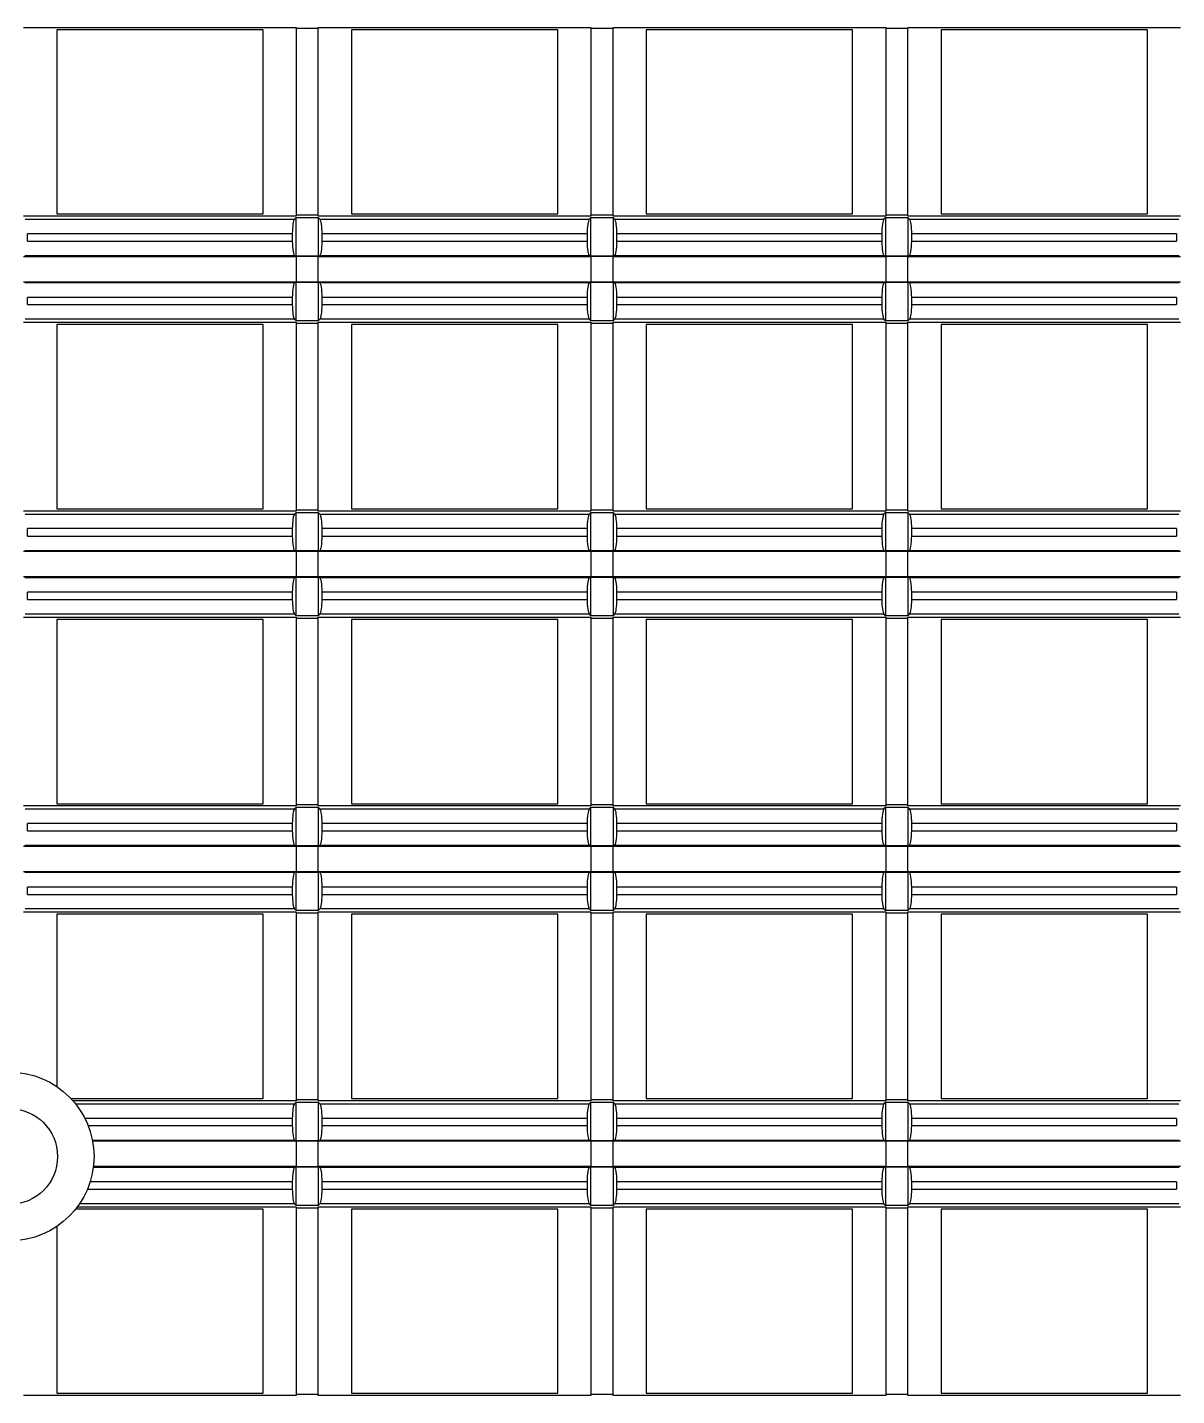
# Model space of a CAD drawing. Header units: inches. Extents: x 0 to 653, y 0 to 346.
# Drawn here: x 36.13 to 51.72, y 224.1 to 242.66 of the extents above; entities that cross this region are included whole.
import ezdxf

# ---------------------------------------------------------------- set-up
doc = ezdxf.new("R2010")
doc.units = ezdxf.units.IN
doc.header["$LTSCALE"] = 35.925693
doc.header["$MEASUREMENT"] = 0
doc.layers.get('0').update_dxf_attribs({"linetype": 'CONTINUOUS'})
doc.layers.add('2', color=7, linetype='CONTINUOUS')
doc.layers.add('71', color=7, linetype='CONTINUOUS')

msp = doc.modelspace()

# ---------------------------------------------------------------- linework, layer by layer
at = {"color": 3, "linetype": 'Continuous'}
msp.add_circle((35.885, 227.344), 0.65, dxfattribs=at)
at = {"layer": '2', "color": 132, "linetype": 'Continuous', "true_color": 0x00cccc}
for p, q in [((36.073, 242.663), (39.773, 242.663)), ((36.523, 242.631), (36.523, 240.131)), ((39.323, 242.631), (36.523, 242.631)), ((39.323, 240.131), (39.323, 242.631)), ((39.773, 242.663), (39.773, 240.1)), ((40.073, 242.645), (39.773, 242.645)), ((40.073, 240.1), (40.073, 242.663)), ((40.073, 242.663), (43.773, 242.663)), ((40.523, 242.631), (40.523, 240.131)), ((43.323, 242.631), (40.523, 242.631)), ((43.323, 240.131), (43.323, 242.631)), ((43.773, 242.663), (43.773, 240.1)), ((44.073, 242.645), (43.773, 242.645)), ((44.073, 240.1), (44.073, 242.663)), ((44.073, 242.663), (47.773, 242.663)), ((44.523, 242.631), (44.523, 240.131)), ((47.323, 242.631), (44.523, 242.631)), ((47.323, 240.131), (47.323, 242.631)), ((47.773, 242.663), (47.773, 240.1)), ((48.073, 242.645), (47.773, 242.645)), ((48.073, 240.1), (48.073, 242.663)), ((48.073, 242.663), (51.773, 242.663)), ((48.523, 242.631), (48.523, 240.131)), ((51.323, 242.631), (48.523, 242.631)), ((51.323, 240.131), (51.323, 242.631)), ((39.773, 240.1), (36.073, 240.1)), ((36.096, 240.059), (39.749, 240.059)), ((36.523, 240.131), (39.323, 240.131)), ((39.773, 240.082), (39.749, 240.059)), ((39.773, 240.118), (40.073, 240.118)), ((39.773, 239.559), (39.773, 240.082)), ((39.773, 240.082), (40.073, 240.082)), ((43.773, 240.1), (40.073, 240.1)), ((40.073, 240.082), (40.073, 239.559)), ((40.096, 240.059), (40.073, 240.082)), ((40.096, 240.059), (43.749, 240.059)), ((40.523, 240.131), (43.323, 240.131)), ((43.773, 240.082), (43.749, 240.059)), ((43.773, 240.118), (44.073, 240.118)), ((43.773, 239.559), (43.773, 240.082)), ((43.773, 240.082), (44.073, 240.082)), ((47.773, 240.1), (44.073, 240.1)), ((44.073, 240.082), (44.073, 239.559)), ((44.096, 240.059), (44.073, 240.082)), ((44.096, 240.059), (47.749, 240.059)), ((44.523, 240.131), (47.323, 240.131)), ((47.773, 240.082), (47.749, 240.059)), ((47.773, 240.118), (48.073, 240.118)), ((47.773, 239.559), (47.773, 240.082)), ((47.773, 240.082), (48.073, 240.082)), ((51.773, 240.1), (48.073, 240.1)), ((48.073, 240.082), (48.073, 239.559)), ((48.096, 240.059), (48.073, 240.082)), ((48.096, 240.059), (51.749, 240.059)), ((48.523, 240.131), (51.323, 240.131)), ((36.125, 239.762), (36.125, 239.862)), ((39.72, 239.862), (36.125, 239.862)), ((39.72, 239.862), (39.72, 239.762)), ((40.125, 239.762), (40.125, 239.862)), ((43.72, 239.862), (40.125, 239.862)), ((43.72, 239.862), (43.72, 239.762)), ((44.125, 239.762), (44.125, 239.862)), ((47.72, 239.862), (44.125, 239.862)), ((47.72, 239.862), (47.72, 239.762)), ((48.125, 239.762), (48.125, 239.862)), ((51.72, 239.862), (48.125, 239.862)), ((51.72, 239.862), (51.72, 239.762)), ((36.125, 239.762), (39.72, 239.762)), ((40.125, 239.762), (43.72, 239.762)), ((44.125, 239.762), (47.72, 239.762)), ((48.125, 239.762), (51.72, 239.762)), ((36.073, 239.555), (39.773, 239.555)), ((39.754, 239.562), (36.091, 239.562)), ((39.754, 239.562), (39.773, 239.559)), ((40.073, 239.559), (39.773, 239.559)), ((39.773, 239.555), (39.773, 239.207)), ((40.073, 239.552), (39.773, 239.552)), ((40.073, 239.559), (40.091, 239.562)), ((40.073, 239.207), (40.073, 239.555)), ((40.073, 239.555), (43.773, 239.555)), ((43.754, 239.562), (40.091, 239.562)), ((43.754, 239.562), (43.773, 239.559)), ((44.073, 239.559), (43.773, 239.559)), ((43.773, 239.555), (43.773, 239.207)), ((44.073, 239.552), (43.773, 239.552)), ((44.073, 239.559), (44.091, 239.562)), ((44.073, 239.207), (44.073, 239.555)), ((44.073, 239.555), (47.773, 239.555)), ((47.754, 239.562), (44.091, 239.562)), ((47.754, 239.562), (47.773, 239.559)), ((48.073, 239.559), (47.773, 239.559)), ((47.773, 239.555), (47.773, 239.207)), ((48.073, 239.552), (47.773, 239.552)), ((48.073, 239.559), (48.091, 239.562)), ((48.073, 239.207), (48.073, 239.555)), ((48.073, 239.555), (51.773, 239.555)), ((51.754, 239.562), (48.091, 239.562)), ((39.773, 239.207), (36.073, 239.207)), ((36.091, 239.2), (39.754, 239.2)), ((39.773, 239.204), (39.754, 239.2)), ((39.773, 239.211), (40.073, 239.211)), ((39.773, 238.68), (39.773, 239.204)), ((39.773, 239.204), (40.073, 239.204)), ((43.773, 239.207), (40.073, 239.207)), ((40.073, 239.204), (40.073, 238.68)), ((40.091, 239.2), (40.073, 239.204)), ((40.091, 239.2), (43.754, 239.2)), ((43.773, 239.204), (43.754, 239.2)), ((43.773, 239.211), (44.073, 239.211)), ((43.773, 238.68), (43.773, 239.204)), ((43.773, 239.204), (44.073, 239.204)), ((47.773, 239.207), (44.073, 239.207)), ((44.073, 239.204), (44.073, 238.68)), ((44.091, 239.2), (44.073, 239.204)), ((44.091, 239.2), (47.754, 239.2)), ((47.773, 239.204), (47.754, 239.2)), ((47.773, 239.211), (48.073, 239.211)), ((47.773, 238.68), (47.773, 239.204)), ((47.773, 239.204), (48.073, 239.204)), ((51.773, 239.207), (48.073, 239.207)), ((48.073, 239.204), (48.073, 238.68)), ((48.091, 239.2), (48.073, 239.204)), ((48.091, 239.2), (51.754, 239.2)), ((36.125, 238.901), (36.125, 239)), ((39.72, 239), (36.125, 239)), ((36.125, 238.901), (39.72, 238.901)), ((39.72, 239), (39.72, 238.901)), ((40.125, 238.901), (40.125, 239)), ((43.72, 239), (40.125, 239)), ((40.125, 238.901), (43.72, 238.901)), ((43.72, 239), (43.72, 238.901)), ((44.125, 238.901), (44.125, 239)), ((47.72, 239), (44.125, 239)), ((44.125, 238.901), (47.72, 238.901)), ((47.72, 239), (47.72, 238.901)), ((48.125, 238.901), (48.125, 239)), ((51.72, 239), (48.125, 239)), ((48.125, 238.901), (51.72, 238.901)), ((51.72, 239), (51.72, 238.901)), ((36.073, 238.663), (39.773, 238.663)), ((39.749, 238.704), (36.096, 238.704)), ((36.523, 238.631), (36.523, 236.131)), ((39.323, 238.631), (36.523, 238.631)), ((39.323, 236.131), (39.323, 238.631)), ((39.749, 238.704), (39.773, 238.68)), ((40.073, 238.68), (39.773, 238.68)), ((39.773, 238.663), (39.773, 236.1)), ((40.073, 238.645), (39.773, 238.645)), ((40.073, 238.68), (40.096, 238.704)), ((40.073, 236.1), (40.073, 238.663)), ((40.073, 238.663), (43.773, 238.663)), ((43.749, 238.704), (40.096, 238.704)), ((40.523, 238.631), (40.523, 236.131)), ((43.323, 238.631), (40.523, 238.631)), ((43.323, 236.131), (43.323, 238.631)), ((43.749, 238.704), (43.773, 238.68)), ((44.073, 238.68), (43.773, 238.68)), ((43.773, 238.663), (43.773, 236.1)), ((44.073, 238.645), (43.773, 238.645)), ((44.073, 238.68), (44.096, 238.704)), ((44.073, 236.1), (44.073, 238.663)), ((44.073, 238.663), (47.773, 238.663)), ((47.749, 238.704), (44.096, 238.704)), ((44.523, 238.631), (44.523, 236.131)), ((47.323, 238.631), (44.523, 238.631)), ((47.323, 236.131), (47.323, 238.631)), ((47.749, 238.704), (47.773, 238.68)), ((48.073, 238.68), (47.773, 238.68)), ((47.773, 238.663), (47.773, 236.1)), ((48.073, 238.645), (47.773, 238.645)), ((48.073, 238.68), (48.096, 238.704)), ((48.073, 236.1), (48.073, 238.663)), ((48.073, 238.663), (51.773, 238.663)), ((51.749, 238.704), (48.096, 238.704)), ((48.523, 238.631), (48.523, 236.131)), ((51.323, 238.631), (48.523, 238.631)), ((51.323, 236.131), (51.323, 238.631)), ((36.523, 236.131), (39.323, 236.131)), ((39.773, 236.118), (40.073, 236.118)), ((40.523, 236.131), (43.323, 236.131)), ((43.773, 236.118), (44.073, 236.118)), ((44.523, 236.131), (47.323, 236.131)), ((47.773, 236.118), (48.073, 236.118)), ((48.523, 236.131), (51.323, 236.131)), ((39.773, 236.1), (36.073, 236.1)), ((36.096, 236.059), (39.749, 236.059)), ((39.773, 236.082), (39.749, 236.059)), ((39.773, 235.559), (39.773, 236.082)), ((39.773, 236.082), (40.073, 236.082)), ((43.773, 236.1), (40.073, 236.1)), ((40.073, 236.082), (40.073, 235.559)), ((40.096, 236.059), (40.073, 236.082)), ((40.096, 236.059), (43.749, 236.059)), ((43.773, 236.082), (43.749, 236.059)), ((43.773, 235.559), (43.773, 236.082)), ((43.773, 236.082), (44.073, 236.082)), ((47.773, 236.1), (44.073, 236.1)), ((44.073, 236.082), (44.073, 235.559)), ((44.096, 236.059), (44.073, 236.082)), ((44.096, 236.059), (47.749, 236.059)), ((47.773, 236.082), (47.749, 236.059)), ((47.773, 235.559), (47.773, 236.082)), ((47.773, 236.082), (48.073, 236.082)), ((51.773, 236.1), (48.073, 236.1)), ((48.073, 236.082), (48.073, 235.559)), ((48.096, 236.059), (48.073, 236.082)), ((48.096, 236.059), (51.749, 236.059)), ((36.125, 235.762), (36.125, 235.862)), ((39.72, 235.862), (36.125, 235.862)), ((36.125, 235.762), (39.72, 235.762)), ((39.72, 235.862), (39.72, 235.762)), ((40.125, 235.762), (40.125, 235.862)), ((43.72, 235.862), (40.125, 235.862)), ((40.125, 235.762), (43.72, 235.762)), ((43.72, 235.862), (43.72, 235.762)), ((44.125, 235.762), (44.125, 235.862)), ((47.72, 235.862), (44.125, 235.862)), ((44.125, 235.762), (47.72, 235.762)), ((47.72, 235.862), (47.72, 235.762)), ((48.125, 235.762), (48.125, 235.862)), ((51.72, 235.862), (48.125, 235.862)), ((48.125, 235.762), (51.72, 235.762)), ((51.72, 235.862), (51.72, 235.762)), ((39.754, 235.563), (36.091, 235.563)), ((39.754, 235.563), (39.773, 235.559)), ((40.073, 235.559), (39.773, 235.559)), ((40.073, 235.559), (40.091, 235.563)), ((43.754, 235.563), (40.091, 235.563)), ((43.754, 235.563), (43.773, 235.559)), ((44.073, 235.559), (43.773, 235.559)), ((44.073, 235.559), (44.091, 235.563)), ((47.754, 235.563), (44.091, 235.563)), ((47.754, 235.563), (47.773, 235.559)), ((48.073, 235.559), (47.773, 235.559)), ((48.073, 235.559), (48.091, 235.563)), ((51.754, 235.563), (48.091, 235.563)), ((36.073, 235.555), (39.773, 235.555)), ((39.773, 235.555), (39.773, 235.207)), ((40.073, 235.552), (39.773, 235.552)), ((40.073, 235.207), (40.073, 235.555)), ((40.073, 235.555), (43.773, 235.555)), ((43.773, 235.555), (43.773, 235.207)), ((44.073, 235.552), (43.773, 235.552)), ((44.073, 235.207), (44.073, 235.555)), ((44.073, 235.555), (47.773, 235.555)), ((47.773, 235.555), (47.773, 235.207)), ((48.073, 235.552), (47.773, 235.552)), ((48.073, 235.207), (48.073, 235.555)), ((48.073, 235.555), (51.773, 235.555)), ((39.773, 235.207), (36.073, 235.207)), ((36.091, 235.2), (39.754, 235.2)), ((39.773, 235.204), (39.754, 235.2)), ((39.773, 235.211), (40.073, 235.211)), ((39.773, 234.68), (39.773, 235.204)), ((39.773, 235.204), (40.073, 235.204)), ((43.773, 235.207), (40.073, 235.207)), ((40.073, 235.204), (40.073, 234.68)), ((40.091, 235.2), (40.073, 235.204)), ((40.091, 235.2), (43.754, 235.2)), ((43.773, 235.204), (43.754, 235.2)), ((43.773, 235.211), (44.073, 235.211)), ((43.773, 234.68), (43.773, 235.204)), ((43.773, 235.204), (44.073, 235.204)), ((47.773, 235.207), (44.073, 235.207)), ((44.073, 235.204), (44.073, 234.68)), ((44.091, 235.2), (44.073, 235.204)), ((44.091, 235.2), (47.754, 235.2)), ((47.773, 235.204), (47.754, 235.2)), ((47.773, 235.211), (48.073, 235.211)), ((47.773, 234.68), (47.773, 235.204)), ((47.773, 235.204), (48.073, 235.204)), ((51.773, 235.207), (48.073, 235.207)), ((48.073, 235.204), (48.073, 234.68)), ((48.091, 235.2), (48.073, 235.204)), ((48.091, 235.2), (51.754, 235.2)), ((36.125, 234.901), (36.125, 235)), ((39.72, 235), (36.125, 235)), ((39.72, 235), (39.72, 234.901)), ((40.125, 234.901), (40.125, 235)), ((43.72, 235), (40.125, 235)), ((43.72, 235), (43.72, 234.901)), ((44.125, 234.901), (44.125, 235)), ((47.72, 235), (44.125, 235)), ((47.72, 235), (47.72, 234.901)), ((48.125, 234.901), (48.125, 235)), ((51.72, 235), (48.125, 235)), ((51.72, 235), (51.72, 234.901)), ((36.125, 234.901), (39.72, 234.901)), ((40.125, 234.901), (43.72, 234.901)), ((44.125, 234.901), (47.72, 234.901)), ((48.125, 234.901), (51.72, 234.901)), ((36.073, 234.663), (39.773, 234.663)), ((39.749, 234.704), (36.096, 234.704)), ((36.523, 234.631), (36.523, 232.131)), ((39.323, 234.631), (36.523, 234.631)), ((39.323, 232.131), (39.323, 234.631)), ((39.749, 234.704), (39.773, 234.68)), ((40.073, 234.68), (39.773, 234.68)), ((39.773, 234.663), (39.773, 232.1)), ((40.073, 234.645), (39.773, 234.645)), ((40.073, 234.68), (40.096, 234.704)), ((40.073, 232.1), (40.073, 234.663)), ((40.073, 234.663), (43.773, 234.663)), ((43.749, 234.704), (40.096, 234.704)), ((40.523, 234.631), (40.523, 232.131)), ((43.323, 234.631), (40.523, 234.631)), ((43.323, 232.131), (43.323, 234.631)), ((43.749, 234.704), (43.773, 234.68)), ((44.073, 234.68), (43.773, 234.68)), ((43.773, 234.663), (43.773, 232.1)), ((44.073, 234.645), (43.773, 234.645)), ((44.073, 234.68), (44.096, 234.704)), ((44.073, 232.1), (44.073, 234.663)), ((44.073, 234.663), (47.773, 234.663)), ((47.749, 234.704), (44.096, 234.704)), ((44.523, 234.631), (44.523, 232.131)), ((47.323, 234.631), (44.523, 234.631)), ((47.323, 232.131), (47.323, 234.631)), ((47.749, 234.704), (47.773, 234.68)), ((48.073, 234.68), (47.773, 234.68)), ((47.773, 234.663), (47.773, 232.1)), ((48.073, 234.645), (47.773, 234.645)), ((48.073, 234.68), (48.096, 234.704)), ((48.073, 232.1), (48.073, 234.663)), ((48.073, 234.663), (51.773, 234.663)), ((51.749, 234.704), (48.096, 234.704)), ((48.523, 234.631), (48.523, 232.131)), ((51.323, 234.631), (48.523, 234.631)), ((51.323, 232.131), (51.323, 234.631)), ((39.773, 232.1), (36.073, 232.1)), ((36.096, 232.059), (39.749, 232.059)), ((36.523, 232.131), (39.323, 232.131)), ((39.773, 232.083), (39.749, 232.059)), ((39.773, 232.118), (40.073, 232.118)), ((39.773, 231.559), (39.773, 232.083)), ((39.773, 232.083), (40.073, 232.083)), ((43.773, 232.1), (40.073, 232.1)), ((40.073, 232.083), (40.073, 231.559)), ((40.096, 232.059), (40.073, 232.083)), ((40.096, 232.059), (43.749, 232.059)), ((40.523, 232.131), (43.323, 232.131)), ((43.773, 232.083), (43.749, 232.059)), ((43.773, 232.118), (44.073, 232.118)), ((43.773, 231.559), (43.773, 232.083)), ((43.773, 232.083), (44.073, 232.083)), ((47.773, 232.1), (44.073, 232.1)), ((44.073, 232.083), (44.073, 231.559)), ((44.096, 232.059), (44.073, 232.083)), ((44.096, 232.059), (47.749, 232.059)), ((44.523, 232.131), (47.323, 232.131)), ((47.773, 232.083), (47.749, 232.059)), ((47.773, 232.118), (48.073, 232.118)), ((47.773, 231.559), (47.773, 232.083)), ((47.773, 232.083), (48.073, 232.083)), ((51.773, 232.1), (48.073, 232.1)), ((48.073, 232.083), (48.073, 231.559)), ((48.096, 232.059), (48.073, 232.083)), ((48.096, 232.059), (51.749, 232.059)), ((48.523, 232.131), (51.323, 232.131)), ((36.125, 231.762), (36.125, 231.862)), ((39.72, 231.862), (36.125, 231.862)), ((39.72, 231.862), (39.72, 231.762)), ((40.125, 231.762), (40.125, 231.862)), ((43.72, 231.862), (40.125, 231.862)), ((43.72, 231.862), (43.72, 231.762)), ((44.125, 231.762), (44.125, 231.862)), ((47.72, 231.862), (44.125, 231.862)), ((47.72, 231.862), (47.72, 231.762)), ((48.125, 231.762), (48.125, 231.862)), ((51.72, 231.862), (48.125, 231.862)), ((51.72, 231.862), (51.72, 231.762)), ((36.125, 231.762), (39.72, 231.762)), ((40.125, 231.762), (43.72, 231.762)), ((44.125, 231.762), (47.72, 231.762)), ((48.125, 231.762), (51.72, 231.762)), ((36.073, 231.555), (39.773, 231.555)), ((39.754, 231.563), (36.091, 231.563)), ((39.754, 231.563), (39.773, 231.559)), ((40.073, 231.559), (39.773, 231.559)), ((39.773, 231.555), (39.773, 231.208)), ((40.073, 231.552), (39.773, 231.552)), ((40.073, 231.559), (40.091, 231.563)), ((40.073, 231.208), (40.073, 231.555)), ((40.073, 231.555), (43.773, 231.555)), ((43.754, 231.563), (40.091, 231.563)), ((43.754, 231.563), (43.773, 231.559)), ((44.073, 231.559), (43.773, 231.559)), ((43.773, 231.555), (43.773, 231.208)), ((44.073, 231.552), (43.773, 231.552)), ((44.073, 231.559), (44.091, 231.563)), ((44.073, 231.208), (44.073, 231.555)), ((44.073, 231.555), (47.773, 231.555)), ((47.754, 231.563), (44.091, 231.563)), ((47.754, 231.563), (47.773, 231.559)), ((48.073, 231.559), (47.773, 231.559)), ((47.773, 231.555), (47.773, 231.208)), ((48.073, 231.552), (47.773, 231.552)), ((48.073, 231.559), (48.091, 231.563)), ((48.073, 231.208), (48.073, 231.555)), ((48.073, 231.555), (51.773, 231.555)), ((51.754, 231.563), (48.091, 231.563)), ((39.773, 231.208), (36.073, 231.208)), ((36.091, 231.2), (39.754, 231.2)), ((39.773, 231.204), (39.754, 231.2)), ((39.773, 231.211), (40.073, 231.211)), ((39.773, 230.68), (39.773, 231.204)), ((39.773, 231.204), (40.073, 231.204)), ((43.773, 231.208), (40.073, 231.208)), ((40.073, 231.204), (40.073, 230.68)), ((40.091, 231.2), (40.073, 231.204)), ((40.091, 231.2), (43.754, 231.2)), ((43.773, 231.204), (43.754, 231.2)), ((43.773, 231.211), (44.073, 231.211)), ((43.773, 230.68), (43.773, 231.204)), ((43.773, 231.204), (44.073, 231.204)), ((47.773, 231.208), (44.073, 231.208)), ((44.073, 231.204), (44.073, 230.68)), ((44.091, 231.2), (44.073, 231.204)), ((44.091, 231.2), (47.754, 231.2)), ((47.773, 231.204), (47.754, 231.2)), ((47.773, 231.211), (48.073, 231.211)), ((47.773, 230.68), (47.773, 231.204)), ((47.773, 231.204), (48.073, 231.204)), ((51.773, 231.208), (48.073, 231.208)), ((48.073, 231.204), (48.073, 230.68)), ((48.091, 231.2), (48.073, 231.204)), ((48.091, 231.2), (51.754, 231.2)), ((36.125, 230.901), (36.125, 231)), ((39.72, 231), (36.125, 231)), ((39.72, 231), (39.72, 230.901)), ((40.125, 230.901), (40.125, 231)), ((43.72, 231), (40.125, 231)), ((43.72, 231), (43.72, 230.901)), ((44.125, 230.901), (44.125, 231)), ((47.72, 231), (44.125, 231)), ((47.72, 231), (47.72, 230.901)), ((48.125, 230.901), (48.125, 231)), ((51.72, 231), (48.125, 231)), ((51.72, 231), (51.72, 230.901)), ((36.125, 230.901), (39.72, 230.901)), ((40.125, 230.901), (43.72, 230.901)), ((44.125, 230.901), (47.72, 230.901)), ((48.125, 230.901), (51.72, 230.901)), ((36.073, 230.663), (39.773, 230.663)), ((39.749, 230.704), (36.096, 230.704)), ((36.523, 230.631), (36.523, 228.295)), ((39.323, 230.631), (36.523, 230.631)), ((39.323, 228.132), (39.323, 230.631)), ((39.749, 230.704), (39.773, 230.68)), ((40.073, 230.68), (39.773, 230.68)), ((39.773, 230.663), (39.773, 228.1)), ((40.073, 230.645), (39.773, 230.645)), ((40.073, 230.68), (40.096, 230.704)), ((40.073, 228.1), (40.073, 230.663)), ((40.073, 230.663), (43.773, 230.663)), ((43.749, 230.704), (40.096, 230.704)), ((40.523, 230.631), (40.523, 228.132)), ((43.323, 230.631), (40.523, 230.631)), ((43.323, 228.132), (43.323, 230.631)), ((43.749, 230.704), (43.773, 230.68)), ((44.073, 230.68), (43.773, 230.68)), ((43.773, 230.663), (43.773, 228.1)), ((44.073, 230.645), (43.773, 230.645)), ((44.073, 230.68), (44.096, 230.704)), ((44.073, 228.1), (44.073, 230.663)), ((44.073, 230.663), (47.773, 230.663)), ((47.749, 230.704), (44.096, 230.704)), ((44.523, 230.631), (44.523, 228.132)), ((47.323, 230.631), (44.523, 230.631)), ((47.323, 228.132), (47.323, 230.631)), ((47.749, 230.704), (47.773, 230.68)), ((48.073, 230.68), (47.773, 230.68)), ((47.773, 230.663), (47.773, 228.1)), ((48.073, 230.645), (47.773, 230.645)), ((48.073, 230.68), (48.096, 230.704)), ((48.073, 228.1), (48.073, 230.663)), ((48.073, 230.663), (51.773, 230.663)), ((51.749, 230.704), (48.096, 230.704)), ((48.523, 230.631), (48.523, 228.132)), ((51.323, 230.631), (48.523, 230.631)), ((51.323, 228.132), (51.323, 230.631)), ((36.716, 228.132), (39.323, 228.132)), ((40.523, 228.132), (43.323, 228.132)), ((44.523, 228.132), (47.323, 228.132)), ((48.523, 228.132), (51.323, 228.132)), ((39.773, 228.1), (36.745, 228.1)), ((36.779, 228.059), (39.749, 228.059)), ((39.773, 228.083), (39.749, 228.059)), ((39.773, 228.118), (40.073, 228.118)), ((39.773, 227.559), (39.773, 228.083)), ((39.773, 228.083), (40.073, 228.083)), ((43.773, 228.1), (40.073, 228.1)), ((40.073, 228.083), (40.073, 227.559)), ((40.096, 228.059), (40.073, 228.083)), ((40.096, 228.059), (43.749, 228.059)), ((43.773, 228.083), (43.749, 228.059)), ((43.773, 228.118), (44.073, 228.118)), ((43.773, 227.559), (43.773, 228.083)), ((43.773, 228.083), (44.073, 228.083)), ((47.773, 228.1), (44.073, 228.1)), ((44.073, 228.083), (44.073, 227.559)), ((44.096, 228.059), (44.073, 228.083)), ((44.096, 228.059), (47.749, 228.059)), ((47.773, 228.083), (47.749, 228.059)), ((47.773, 228.118), (48.073, 228.118)), ((47.773, 227.559), (47.773, 228.083)), ((47.773, 228.083), (48.073, 228.083)), ((51.773, 228.1), (48.073, 228.1)), ((48.073, 228.083), (48.073, 227.559)), ((48.096, 228.059), (48.073, 228.083)), ((48.096, 228.059), (51.749, 228.059)), ((39.72, 227.862), (36.906, 227.862)), ((36.951, 227.763), (39.72, 227.763)), ((39.72, 227.862), (39.72, 227.763)), ((40.125, 227.763), (40.125, 227.862)), ((43.72, 227.862), (40.125, 227.862)), ((40.125, 227.763), (43.72, 227.763)), ((43.72, 227.862), (43.72, 227.763)), ((44.125, 227.763), (44.125, 227.862)), ((47.72, 227.862), (44.125, 227.862)), ((44.125, 227.763), (47.72, 227.763)), ((47.72, 227.862), (47.72, 227.763)), ((48.125, 227.763), (48.125, 227.862)), ((51.72, 227.862), (48.125, 227.862)), ((48.125, 227.763), (51.72, 227.763)), ((51.72, 227.862), (51.72, 227.763)), ((39.754, 227.563), (37.009, 227.563)), ((37.011, 227.556), (39.773, 227.556)), ((39.754, 227.563), (39.773, 227.559)), ((40.073, 227.559), (39.773, 227.559)), ((39.773, 227.556), (39.773, 227.208)), ((40.073, 227.552), (39.773, 227.552)), ((40.073, 227.559), (40.091, 227.563)), ((40.073, 227.208), (40.073, 227.556)), ((40.073, 227.556), (43.773, 227.556)), ((43.754, 227.563), (40.091, 227.563)), ((43.754, 227.563), (43.773, 227.559)), ((44.073, 227.559), (43.773, 227.559)), ((43.773, 227.556), (43.773, 227.208)), ((44.073, 227.552), (43.773, 227.552)), ((44.073, 227.559), (44.091, 227.563)), ((44.073, 227.208), (44.073, 227.556)), ((44.073, 227.556), (47.773, 227.556)), ((47.754, 227.563), (44.091, 227.563)), ((47.754, 227.563), (47.773, 227.559)), ((48.073, 227.559), (47.773, 227.559)), ((47.773, 227.556), (47.773, 227.208)), ((48.073, 227.552), (47.773, 227.552)), ((48.073, 227.559), (48.091, 227.563)), ((48.073, 227.208), (48.073, 227.556)), ((48.073, 227.556), (51.773, 227.556)), ((51.754, 227.563), (48.091, 227.563)), ((39.773, 227.208), (37.022, 227.208)), ((39.773, 227.204), (39.754, 227.2)), ((39.773, 227.211), (40.073, 227.211)), ((39.773, 226.68), (39.773, 227.204)), ((39.773, 227.204), (40.073, 227.204)), ((43.773, 227.208), (40.073, 227.208)), ((40.073, 227.204), (40.073, 226.68)), ((40.091, 227.2), (40.073, 227.204)), ((43.773, 227.204), (43.754, 227.2)), ((43.773, 227.211), (44.073, 227.211)), ((43.773, 226.68), (43.773, 227.204)), ((43.773, 227.204), (44.073, 227.204)), ((47.773, 227.208), (44.073, 227.208)), ((44.073, 227.204), (44.073, 226.68)), ((44.091, 227.2), (44.073, 227.204)), ((47.773, 227.204), (47.754, 227.2)), ((47.773, 227.211), (48.073, 227.211)), ((47.773, 226.68), (47.773, 227.204)), ((47.773, 227.204), (48.073, 227.204)), ((51.773, 227.208), (48.073, 227.208)), ((48.073, 227.204), (48.073, 226.68)), ((48.091, 227.2), (48.073, 227.204)), ((37.021, 227.2), (39.754, 227.2)), ((40.091, 227.2), (43.754, 227.2)), ((44.091, 227.2), (47.754, 227.2)), ((48.091, 227.2), (51.754, 227.2)), ((36.941, 226.901), (39.72, 226.901)), ((39.72, 227.001), (36.978, 227.001)), ((39.72, 227.001), (39.72, 226.901)), ((40.125, 226.901), (40.125, 227.001)), ((43.72, 227.001), (40.125, 227.001)), ((40.125, 226.901), (43.72, 226.901)), ((43.72, 227.001), (43.72, 226.901)), ((44.125, 226.901), (44.125, 227.001)), ((47.72, 227.001), (44.125, 227.001)), ((44.125, 226.901), (47.72, 226.901)), ((47.72, 227.001), (47.72, 226.901)), ((48.125, 226.901), (48.125, 227.001)), ((51.72, 227.001), (48.125, 227.001)), ((48.125, 226.901), (51.72, 226.901)), ((51.72, 227.001), (51.72, 226.901)), ((36.806, 226.663), (39.773, 226.663)), ((39.749, 226.704), (36.835, 226.704)), ((39.749, 226.704), (39.773, 226.68)), ((40.073, 226.68), (39.773, 226.68)), ((39.773, 226.663), (39.773, 224.1)), ((40.073, 226.68), (40.096, 226.704)), ((40.073, 224.1), (40.073, 226.663)), ((40.073, 226.663), (43.773, 226.663)), ((43.749, 226.704), (40.096, 226.704)), ((43.749, 226.704), (43.773, 226.68)), ((44.073, 226.68), (43.773, 226.68)), ((43.773, 226.663), (43.773, 224.1)), ((44.073, 226.68), (44.096, 226.704)), ((44.073, 224.1), (44.073, 226.663)), ((44.073, 226.663), (47.773, 226.663)), ((47.749, 226.704), (44.096, 226.704)), ((47.749, 226.704), (47.773, 226.68)), ((48.073, 226.68), (47.773, 226.68)), ((47.773, 226.663), (47.773, 224.1)), ((48.073, 226.68), (48.096, 226.704)), ((48.073, 224.1), (48.073, 226.663)), ((48.073, 226.663), (51.773, 226.663)), ((51.749, 226.704), (48.096, 226.704)), ((39.323, 226.632), (36.782, 226.632)), ((39.323, 224.132), (39.323, 226.632)), ((40.073, 226.645), (39.773, 226.645)), ((40.523, 226.632), (40.523, 224.132)), ((43.323, 226.632), (40.523, 226.632)), ((43.323, 224.132), (43.323, 226.632)), ((44.073, 226.645), (43.773, 226.645)), ((44.523, 226.632), (44.523, 224.132)), ((47.323, 226.632), (44.523, 226.632)), ((47.323, 224.132), (47.323, 226.632)), ((48.073, 226.645), (47.773, 226.645)), ((48.523, 226.632), (48.523, 224.132)), ((51.323, 226.632), (48.523, 226.632)), ((51.323, 224.132), (51.323, 226.632)), ((36.523, 226.392), (36.523, 224.132)), ((39.773, 224.1), (36.073, 224.1)), ((36.523, 224.132), (39.323, 224.132)), ((39.773, 224.118), (40.073, 224.118)), ((43.773, 224.1), (40.073, 224.1)), ((40.523, 224.132), (43.323, 224.132)), ((43.773, 224.118), (44.073, 224.118)), ((47.773, 224.1), (44.073, 224.1)), ((44.523, 224.132), (47.323, 224.132)), ((47.773, 224.118), (48.073, 224.118)), ((51.773, 224.1), (48.073, 224.1)), ((48.523, 224.132), (51.323, 224.132))]:
    msp.add_line(p, q, dxfattribs=at)
for centre, start_param, end_param in [((39.756, 239.862), 0.174533, 1.570796), ((40.09, 239.862), -1.570796, -0.174533), ((43.756, 239.862), 0.174533, 1.570796), ((44.09, 239.862), -1.570796, -0.174533), ((47.755, 239.862), 0.174533, 1.570796), ((48.09, 239.862), -1.570796, -0.174533), ((39.756, 239.762), 1.570796, 3.106686), ((40.09, 239.762), -3.106686, -1.570796), ((43.756, 239.762), 1.570796, 3.106686), ((44.09, 239.762), -3.106686, -1.570796), ((47.755, 239.762), 1.570796, 3.106686), ((48.09, 239.762), -3.106686, -1.570796), ((39.756, 239), 0.034907, 1.570796), ((40.09, 239), -1.570796, -0.034907), ((43.756, 239), 0.034907, 1.570796), ((44.09, 239), -1.570796, -0.034907), ((47.755, 239), 0.034907, 1.570796), ((48.09, 239), -1.570796, -0.034907), ((39.756, 238.901), 1.570796, 2.96706), ((40.09, 238.901), -2.96706, -1.570796), ((43.756, 238.901), 1.570796, 2.96706), ((44.09, 238.901), -2.96706, -1.570796), ((47.755, 238.901), 1.570796, 2.96706), ((48.09, 238.901), -2.96706, -1.570796), ((39.756, 235.862), 0.174533, 1.570796), ((40.09, 235.862), -1.570796, -0.174533), ((43.756, 235.862), 0.174533, 1.570796), ((44.09, 235.862), -1.570796, -0.174533), ((47.755, 235.862), 0.174533, 1.570796), ((48.09, 235.862), -1.570796, -0.174533), ((39.756, 235.762), -4.712389, -3.176499), ((40.09, 235.762), -3.106686, -1.570796), ((43.756, 235.762), 1.570796, 3.106686), ((44.09, 235.762), -3.106686, -1.570796), ((47.755, 235.762), 1.570796, 3.106686), ((48.09, 235.762), -3.106686, -1.570796), ((39.756, 235), 0.034907, 1.570796), ((40.09, 235), -1.570796, -0.034907), ((43.756, 235), 0.034907, 1.570796), ((44.09, 235), -1.570796, -0.034907), ((47.755, 235), 0.034907, 1.570796), ((48.09, 235), -1.570796, -0.034907), ((39.756, 234.901), 1.570796, 2.96706), ((40.09, 234.901), -2.96706, -1.570796), ((43.756, 234.901), 1.570796, 2.96706), ((44.09, 234.901), -2.96706, -1.570796), ((47.755, 234.901), 1.570796, 2.96706), ((48.09, 234.901), -2.96706, -1.570796), ((39.756, 231.862), 0.174533, 1.570796), ((40.09, 231.862), -1.570796, -0.174533), ((43.756, 231.862), 0.174533, 1.570796), ((44.09, 231.862), -1.570796, -0.174533), ((47.755, 231.862), 0.174533, 1.570796), ((48.09, 231.862), -1.570796, -0.174533), ((39.756, 231.762), 1.570796, 3.106686), ((40.09, 231.762), -3.106686, -1.570796), ((43.756, 231.762), 1.570796, 3.106686), ((44.09, 231.762), -3.106686, -1.570796), ((47.755, 231.762), 1.570796, 3.106686), ((48.09, 231.762), -3.106686, -1.570796), ((39.756, 231), 0.034907, 1.570796), ((40.09, 231), -1.570796, -0.034907), ((43.756, 231), 0.034907, 1.570796), ((44.09, 231), -1.570796, -0.034907), ((47.755, 231), 0.034907, 1.570796), ((48.09, 231), -1.570796, -0.034907), ((39.756, 230.901), 1.570796, 2.96706), ((40.09, 230.901), -2.96706, -1.570796), ((43.756, 230.901), 1.570796, 2.96706), ((44.09, 230.901), -2.96706, -1.570796), ((47.755, 230.901), -4.712389, -3.316126), ((48.09, 230.901), -2.96706, -1.570796), ((39.756, 227.862), 0.174533, 1.570796), ((40.09, 227.862), -1.570796, -0.174533), ((43.756, 227.862), 0.174533, 1.570796), ((44.09, 227.862), -1.570796, -0.174533), ((47.755, 227.862), 0.174533, 1.570796), ((48.09, 227.862), -1.570796, -0.174533), ((39.756, 227.763), 1.570796, 3.106686), ((40.09, 227.763), -3.106686, -1.570796), ((43.756, 227.763), 1.570796, 3.106686), ((44.09, 227.763), -3.106686, -1.570796), ((47.755, 227.763), 1.570796, 3.106686), ((48.09, 227.763), -3.106686, -1.570796), ((39.756, 227.001), 0.034907, 1.570796), ((40.09, 227.001), -1.570796, -0.034907), ((43.756, 227.001), 0.034907, 1.570796), ((44.09, 227.001), -1.570796, -0.034907), ((47.755, 227.001), 0.034907, 1.570796), ((48.09, 227.001), -1.570796, -0.034907), ((39.756, 226.901), 1.570796, 2.96706), ((40.09, 226.901), -2.96706, -1.570796), ((43.756, 226.901), 1.570796, 2.96706), ((44.09, 226.901), -2.96706, -1.570796), ((47.755, 226.901), -4.712389, -3.316126), ((48.09, 226.901), -2.96706, -1.570796)]:
    msp.add_ellipse(centre, major_axis=(0, 0.2), ratio=0.176327, start_param=start_param, end_param=end_param, dxfattribs=at)
at = {"layer": '71', "color": 3, "linetype": 'Continuous'}
msp.add_circle((35.885, 227.344), 1.145, dxfattribs=at)

doc.saveas('drawing.dxf')
